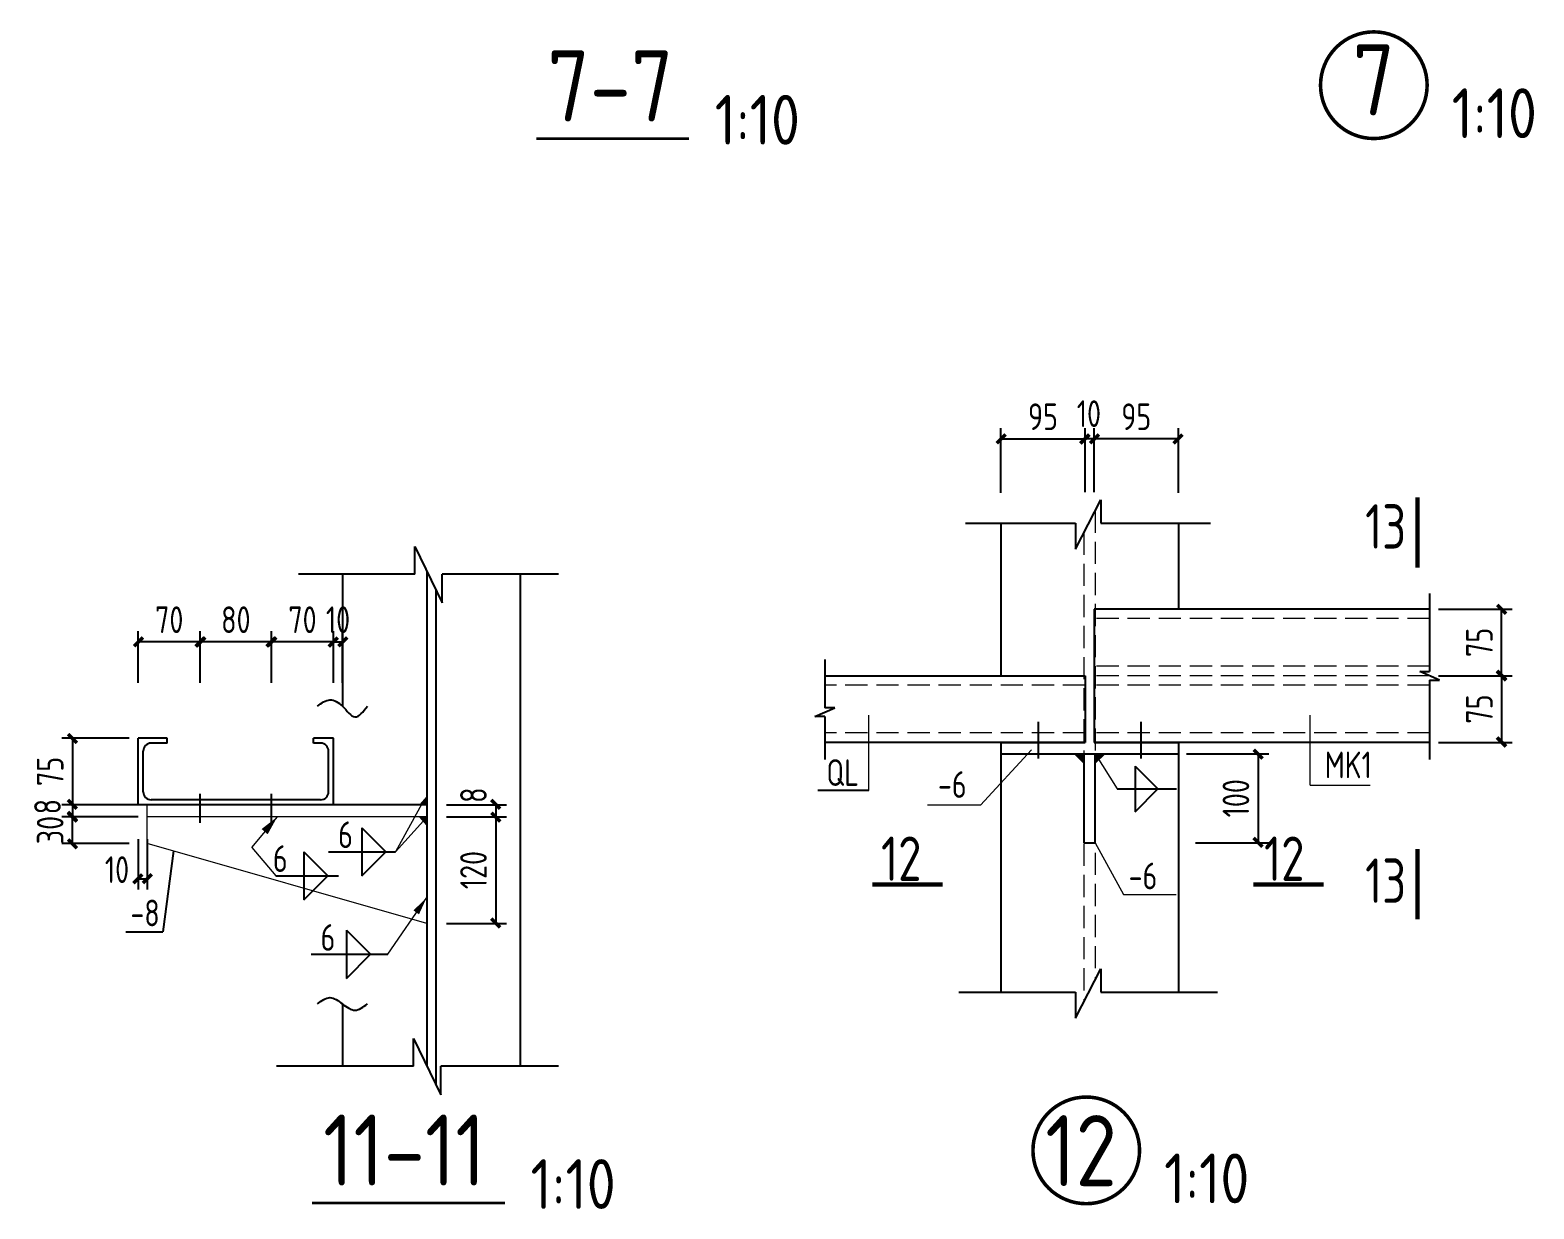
# Model space of a CAD drawing. Header units: millimetres. Extents: x 866561 to 877878, y 40199 to 44891.
# Drawn here: x 875408.9 to 875578.2, y 40444.5 to 40577.2 of the extents above; entities that cross this region are included whole.
import ezdxf

# ---------------------------------------------------------------- set-up
doc = ezdxf.new("R2010")
doc.units = ezdxf.units.MM
doc.header["$LTSCALE"] = 1000
doc.header["$MEASUREMENT"] = 0
doc.linetypes.add('DASH', pattern=[0.35, 0.25, -0.1])
for name, color, linetype, lineweight in [('1', 4, 'Continuous', 70), ('D3', 62, 'Continuous', 9), ('LZ', 64, 'Continuous', 9), ('数字', 3, 'Continuous', 9)]:
    doc.layers.add(name, color=color, linetype=linetype, lineweight=lineweight)
for name, color, linetype in [('D1', 112, 'Continuous'), ('D2', 6, 'Continuous'), ('DIM', 7, 'Continuous'), ('Prof', 2, 'Continuous'), ('PUB_DIM', 3, 'Continuous'), ('尺寸标注', 7, 'Continuous'), ('文字', 7, 'Continuous'), ('桩', 6, 'Continuous')]:
    doc.layers.add(name, color=color, linetype=linetype)
doc.styles.add('GBHZ', font='gbenor.shx', dxfattribs={"width": 0.9, "bigfont": 'gbcbig.shx'})
doc.dimstyles.new('Y10', dxfattribs={"dimscale": 0, "dimtxt": 3, "dimasz": 0.01, "dimexe": 1.2, "dimexo": 1, "dimgap": 1, "dimtad": 1, "dimdec": 0, "dimlfac": 10, "dimzin": 0, "dimdsep": 46, "dimtxsty": 'GBHZ', "dimblk1": 'DX', "dimblk2": 'DX', "dimsah": 1, "dimcen": 0.09, "dimdle": 1, "dimadec": 0, "dimazin": 0, "dimtfac": 1, "dimtdec": 0, "dimtix": 1, "dimtmove": 2, "dimatfit": 3, "dimldrblk": 'DX', "dimfxl": 0, "dimtolj": 1, "dimtzin": 0, "dimarcsym": 0})

# ---------------------------------------------------------------- blocks, each defined once
blk = doc.blocks.new('DX')
at = {"color": 0, "linetype": 'ByBlock', "const_width": 40}
blk.add_lwpolyline([(-54, -51), (46, 49)], dxfattribs=at)
blk = doc.blocks.new('*D912')
at = {"layer": 'Defpoints', "color": 0, "linetype": 'ByBlock', "transparency": 16777216}
for p in [(875421.08, 40497.51), (875413.68, 40490.01), (875421.08, 40490.01)]:
    blk.add_point(p, dxfattribs=at)
at = {"layer": 'DIM', "color": 0, "linetype": 'ByBlock', "lineweight": -2, "transparency": 16777216}
for p, q in [((875420.08, 40497.51), (875412.48, 40497.51)), ((875413.68, 40497.5), (875413.68, 40490.02)), ((875420.08, 40490.01), (875412.48, 40490.01))]:
    blk.add_line(p, q, dxfattribs=at)
at = {"layer": 'DIM', "color": 0, "linetype": 'ByBlock', "lineweight": -2, "transparency": 16777216, "xscale": 0.01, "yscale": 0.01, "zscale": 0.01}
for p, rotation in [((875413.68, 40497.51), 90), ((875413.68, 40490.01), 270)]:
    blk.add_blockref('DX', p, dxfattribs=dict(at, rotation=rotation))
at = {"layer": 'DIM', "color": 0, "linetype": 'ByBlock', "transparency": 16777216, "insert": (875411.18, 40493.76), "char_height": 3, "attachment_point": 5, "rotation": 90, "style": 'GBHZ'}
blk.add_mtext('\\A1;75', dxfattribs=at)
blk = doc.blocks.new('*D913')
at = {"layer": 'Defpoints', "color": 0, "linetype": 'ByBlock', "transparency": 16777216}
for p in [(875436.08, 40508.33), (875436.08, 40502.73), (875443.08, 40502.73)]:
    blk.add_point(p, dxfattribs=at)
at = {"layer": 'DIM', "color": 0, "linetype": 'ByBlock', "lineweight": -2, "transparency": 16777216}
for p, q in [((875436.08, 40503.73), (875436.08, 40509.53)), ((875443.08, 40503.73), (875443.08, 40509.53)), ((875443.07, 40508.33), (875436.09, 40508.33))]:
    blk.add_line(p, q, dxfattribs=at)
at = {"layer": 'DIM', "color": 0, "linetype": 'ByBlock', "lineweight": -2, "transparency": 16777216, "xscale": 0.01, "yscale": 0.01, "zscale": 0.01, "rotation": 180}
blk.add_blockref('DX', (875436.08, 40508.33), dxfattribs=at)
at = {"layer": 'DIM', "color": 0, "linetype": 'ByBlock', "lineweight": -2, "transparency": 16777216, "xscale": 0.01, "yscale": 0.01, "zscale": 0.01}
blk.add_blockref('DX', (875443.08, 40508.33), dxfattribs=at)
at = {"layer": 'DIM', "color": 0, "linetype": 'ByBlock', "transparency": 16777216, "insert": (875439.58, 40510.83), "char_height": 3, "attachment_point": 5, "style": 'GBHZ'}
blk.add_mtext('\\A1;70', dxfattribs=at)
blk = doc.blocks.new('*D914')
at = {"layer": 'Defpoints', "color": 0, "linetype": 'ByBlock', "transparency": 16777216}
for p in [(875428.08, 40508.33), (875428.08, 40502.73), (875436.08, 40502.73)]:
    blk.add_point(p, dxfattribs=at)
at = {"layer": 'DIM', "color": 0, "linetype": 'ByBlock', "lineweight": -2, "transparency": 16777216}
for p, q in [((875428.08, 40503.73), (875428.08, 40509.53)), ((875436.08, 40503.73), (875436.08, 40509.53)), ((875436.07, 40508.33), (875428.09, 40508.33))]:
    blk.add_line(p, q, dxfattribs=at)
at = {"layer": 'DIM', "color": 0, "linetype": 'ByBlock', "lineweight": -2, "transparency": 16777216, "xscale": 0.01, "yscale": 0.01, "zscale": 0.01, "rotation": 180}
blk.add_blockref('DX', (875428.08, 40508.33), dxfattribs=at)
at = {"layer": 'DIM', "color": 0, "linetype": 'ByBlock', "lineweight": -2, "transparency": 16777216, "xscale": 0.01, "yscale": 0.01, "zscale": 0.01}
blk.add_blockref('DX', (875436.08, 40508.33), dxfattribs=at)
at = {"layer": 'DIM', "color": 0, "linetype": 'ByBlock', "transparency": 16777216, "insert": (875432.08, 40510.83), "char_height": 3, "attachment_point": 5, "style": 'GBHZ'}
blk.add_mtext('\\A1;80', dxfattribs=at)
blk = doc.blocks.new('*D915')
at = {"layer": 'Defpoints', "color": 0, "linetype": 'ByBlock', "transparency": 16777216}
for p in [(875421.08, 40508.33), (875421.08, 40502.73), (875428.08, 40502.73)]:
    blk.add_point(p, dxfattribs=at)
at = {"layer": 'DIM', "color": 0, "linetype": 'ByBlock', "lineweight": -2, "transparency": 16777216}
for p, q in [((875421.08, 40503.73), (875421.08, 40509.53)), ((875428.08, 40503.73), (875428.08, 40509.53)), ((875428.07, 40508.33), (875421.09, 40508.33))]:
    blk.add_line(p, q, dxfattribs=at)
at = {"layer": 'DIM', "color": 0, "linetype": 'ByBlock', "lineweight": -2, "transparency": 16777216, "xscale": 0.01, "yscale": 0.01, "zscale": 0.01, "rotation": 180}
blk.add_blockref('DX', (875421.08, 40508.33), dxfattribs=at)
at = {"layer": 'DIM', "color": 0, "linetype": 'ByBlock', "lineweight": -2, "transparency": 16777216, "xscale": 0.01, "yscale": 0.01, "zscale": 0.01}
blk.add_blockref('DX', (875428.08, 40508.33), dxfattribs=at)
at = {"layer": 'DIM', "color": 0, "linetype": 'ByBlock', "transparency": 16777216, "insert": (875424.58, 40510.83), "char_height": 3, "attachment_point": 5, "style": 'GBHZ'}
blk.add_mtext('\\A1;70', dxfattribs=at)
blk = doc.blocks.new('*D916')
at = {"layer": 'Defpoints', "color": 0, "linetype": 'ByBlock', "transparency": 16777216}
for p in [(875454.81, 40490.01), (875454.81, 40488.66), (875461.33, 40488.66)]:
    blk.add_point(p, dxfattribs=at)
at = {"layer": 'DIM', "color": 0, "linetype": 'ByBlock', "lineweight": -2, "transparency": 16777216}
for p, q in [((875455.81, 40490.01), (875462.53, 40490.01)), ((875461.33, 40490.02), (875461.33, 40490.03)), ((875461.33, 40490.01), (875461.33, 40488.66)), ((875455.81, 40488.66), (875462.53, 40488.66)), ((875461.33, 40488.65), (875461.33, 40488.64))]:
    blk.add_line(p, q, dxfattribs=at)
at = {"layer": 'DIM', "color": 0, "linetype": 'ByBlock', "lineweight": -2, "transparency": 16777216, "xscale": 0.01, "yscale": 0.01, "zscale": 0.01}
for p, rotation in [((875461.33, 40490.01), 270), ((875461.33, 40488.66), 90)]:
    blk.add_blockref('DX', p, dxfattribs=dict(at, rotation=rotation))
at = {"layer": 'DIM', "color": 0, "linetype": 'ByBlock', "transparency": 16777216, "insert": (875458.83, 40491.09), "char_height": 3, "attachment_point": 5, "rotation": 90, "style": 'GBHZ'}
blk.add_mtext('\\A1;8', dxfattribs=at)
blk = doc.blocks.new('*D917')
at = {"layer": 'Defpoints', "color": 0, "linetype": 'ByBlock', "transparency": 16777216}
for p in [(875454.81, 40488.66), (875454.81, 40476.66), (875461.33, 40476.66)]:
    blk.add_point(p, dxfattribs=at)
at = {"layer": 'DIM', "color": 0, "linetype": 'ByBlock', "lineweight": -2, "transparency": 16777216}
for p, q in [((875455.81, 40488.66), (875462.53, 40488.66)), ((875461.33, 40488.65), (875461.33, 40476.67)), ((875455.81, 40476.66), (875462.53, 40476.66))]:
    blk.add_line(p, q, dxfattribs=at)
at = {"layer": 'DIM', "color": 0, "linetype": 'ByBlock', "lineweight": -2, "transparency": 16777216, "xscale": 0.01, "yscale": 0.01, "zscale": 0.01}
for p, rotation in [((875461.33, 40488.66), 90), ((875461.33, 40476.66), 270)]:
    blk.add_blockref('DX', p, dxfattribs=dict(at, rotation=rotation))
at = {"layer": 'DIM', "color": 0, "linetype": 'ByBlock', "transparency": 16777216, "insert": (875458.83, 40482.66), "char_height": 3, "attachment_point": 5, "rotation": 90, "style": 'GBHZ'}
blk.add_mtext('\\A1;120', dxfattribs=at)
blk = doc.blocks.new('*D918')
at = {"layer": 'Defpoints', "color": 0, "linetype": 'ByBlock', "transparency": 16777216}
for p in [(875421.08, 40487.13), (875422.08, 40487.13), (875422.08, 40481.69)]:
    blk.add_point(p, dxfattribs=at)
at = {"layer": 'DIM', "color": 0, "linetype": 'ByBlock', "lineweight": -2, "transparency": 16777216}
for p, q in [((875421.08, 40486.13), (875421.08, 40480.49)), ((875422.08, 40486.13), (875422.08, 40480.49)), ((875421.07, 40481.69), (875421.06, 40481.69)), ((875421.08, 40481.69), (875422.08, 40481.69)), ((875422.09, 40481.69), (875422.1, 40481.69))]:
    blk.add_line(p, q, dxfattribs=at)
at = {"layer": 'DIM', "color": 0, "linetype": 'ByBlock', "lineweight": -2, "transparency": 16777216, "xscale": 0.01, "yscale": 0.01, "zscale": 0.01}
blk.add_blockref('DX', (875421.08, 40481.69), dxfattribs=at)
at = {"layer": 'DIM', "color": 0, "linetype": 'ByBlock', "lineweight": -2, "transparency": 16777216, "xscale": 0.01, "yscale": 0.01, "zscale": 0.01, "rotation": 180}
blk.add_blockref('DX', (875422.08, 40481.69), dxfattribs=at)
at = {"layer": 'DIM', "color": 0, "linetype": 'ByBlock', "transparency": 16777216, "insert": (875418.7, 40482.71), "char_height": 3, "attachment_point": 5, "style": 'GBHZ'}
blk.add_mtext('\\A1;10', dxfattribs=at)
blk = doc.blocks.new('*D919')
at = {"layer": 'Defpoints', "color": 0, "linetype": 'ByBlock', "transparency": 16777216}
for p in [(875413.68, 40488.66), (875421.08, 40488.66), (875421.08, 40485.66)]:
    blk.add_point(p, dxfattribs=at)
at = {"layer": 'DIM', "color": 0, "linetype": 'ByBlock', "lineweight": -2, "transparency": 16777216}
for p, q in [((875420.08, 40488.66), (875412.48, 40488.66)), ((875413.68, 40488.67), (875413.68, 40488.68)), ((875413.68, 40485.66), (875413.68, 40488.66)), ((875420.08, 40485.66), (875412.48, 40485.66)), ((875413.68, 40485.65), (875413.68, 40485.64))]:
    blk.add_line(p, q, dxfattribs=at)
at = {"layer": 'DIM', "color": 0, "linetype": 'ByBlock', "lineweight": -2, "transparency": 16777216, "xscale": 0.01, "yscale": 0.01, "zscale": 0.01}
for p, rotation in [((875413.68, 40488.66), 270), ((875413.68, 40485.66), 90)]:
    blk.add_blockref('DX', p, dxfattribs=dict(at, rotation=rotation))
at = {"layer": 'DIM', "color": 0, "linetype": 'ByBlock', "transparency": 16777216, "insert": (875411.18, 40487.16), "char_height": 3, "attachment_point": 5, "rotation": 90, "style": 'GBHZ'}
blk.add_mtext('\\A1;30', dxfattribs=at)
blk = doc.blocks.new('*D920')
at = {"layer": 'Defpoints', "color": 0, "linetype": 'ByBlock', "transparency": 16777216}
for p in [(875422.13, 40490.01), (875413.68, 40488.66), (875422.08, 40488.66)]:
    blk.add_point(p, dxfattribs=at)
at = {"layer": 'DIM', "color": 0, "linetype": 'ByBlock', "lineweight": -2, "transparency": 16777216}
for p, q in [((875421.13, 40490.01), (875412.48, 40490.01)), ((875413.68, 40490.02), (875413.68, 40490.03)), ((875413.68, 40490.01), (875413.68, 40488.66)), ((875421.08, 40488.66), (875412.48, 40488.66)), ((875413.68, 40488.65), (875413.68, 40488.64))]:
    blk.add_line(p, q, dxfattribs=at)
at = {"layer": 'DIM', "color": 0, "linetype": 'ByBlock', "lineweight": -2, "transparency": 16777216, "xscale": 0.01, "yscale": 0.01, "zscale": 0.01}
for p, rotation in [((875413.68, 40490.01), 270), ((875413.68, 40488.66), 90)]:
    blk.add_blockref('DX', p, dxfattribs=dict(at, rotation=rotation))
at = {"layer": 'DIM', "color": 0, "linetype": 'ByBlock', "transparency": 16777216, "insert": (875410.88, 40489.8), "char_height": 3, "attachment_point": 5, "rotation": 90, "style": 'GBHZ'}
blk.add_mtext('\\A1;8', dxfattribs=at)
blk = doc.blocks.new('*D921')
at = {"layer": 'Defpoints', "color": 0, "linetype": 'ByBlock', "transparency": 16777216}
for p in [(875444.08, 40508.33), (875443.08, 40502.73), (875444.08, 40502.73)]:
    blk.add_point(p, dxfattribs=at)
at = {"layer": 'DIM', "color": 0, "linetype": 'ByBlock', "lineweight": -2, "transparency": 16777216}
for p, q in [((875443.08, 40503.73), (875443.08, 40509.53)), ((875444.08, 40503.73), (875444.08, 40509.53)), ((875443.07, 40508.33), (875443.06, 40508.33)), ((875443.08, 40508.33), (875444.08, 40508.33)), ((875444.09, 40508.33), (875444.1, 40508.33))]:
    blk.add_line(p, q, dxfattribs=at)
at = {"layer": 'DIM', "color": 0, "linetype": 'ByBlock', "lineweight": -2, "transparency": 16777216, "xscale": 0.01, "yscale": 0.01, "zscale": 0.01}
blk.add_blockref('DX', (875443.08, 40508.33), dxfattribs=at)
at = {"layer": 'DIM', "color": 0, "linetype": 'ByBlock', "lineweight": -2, "transparency": 16777216, "xscale": 0.01, "yscale": 0.01, "zscale": 0.01, "rotation": 180}
blk.add_blockref('DX', (875444.08, 40508.33), dxfattribs=at)
at = {"layer": 'DIM', "color": 0, "linetype": 'ByBlock', "transparency": 16777216, "insert": (875443.58, 40510.83), "char_height": 3, "attachment_point": 5, "style": 'GBHZ'}
blk.add_mtext('\\A1;10', dxfattribs=at)
blk = doc.blocks.new('*D1050')
at = {"layer": 'Defpoints', "color": 0, "linetype": 'ByBlock', "transparency": 16777216}
for p in [(875538.11, 40495.75), (875539.11, 40485.74), (875547.16, 40485.74)]:
    blk.add_point(p, dxfattribs=at)
at = {"layer": 'DIM', "color": 0, "linetype": 'ByBlock', "lineweight": -2, "transparency": 16777216}
for p, q in [((875539.11, 40495.75), (875548.36, 40495.75)), ((875547.16, 40495.74), (875547.16, 40485.75)), ((875540.11, 40485.74), (875548.36, 40485.74))]:
    blk.add_line(p, q, dxfattribs=at)
at = {"layer": 'DIM', "color": 0, "linetype": 'ByBlock', "lineweight": -2, "transparency": 16777216, "xscale": 0.01, "yscale": 0.01, "zscale": 0.01}
for p, rotation in [((875547.16, 40495.75), 90), ((875547.16, 40485.74), 270)]:
    blk.add_blockref('DX', p, dxfattribs=dict(at, rotation=rotation))
at = {"layer": 'DIM', "color": 0, "linetype": 'ByBlock', "transparency": 16777216, "insert": (875544.66, 40490.74), "char_height": 3, "attachment_point": 5, "rotation": 90, "style": 'GBHZ'}
blk.add_mtext('\\A1;100', dxfattribs=at)
blk = doc.blocks.new('*D1051')
at = {"layer": 'Defpoints', "color": 0, "linetype": 'ByBlock', "transparency": 16777216}
for p in [(875566.47, 40504.53), (875566.47, 40497.03), (875574.57, 40497.03)]:
    blk.add_point(p, dxfattribs=at)
at = {"layer": 'DIM', "color": 0, "linetype": 'ByBlock', "lineweight": -2, "transparency": 16777216}
for p, q in [((875567.47, 40504.53), (875575.77, 40504.53)), ((875574.57, 40504.52), (875574.57, 40497.04)), ((875567.47, 40497.03), (875575.77, 40497.03))]:
    blk.add_line(p, q, dxfattribs=at)
at = {"layer": 'DIM', "color": 0, "linetype": 'ByBlock', "lineweight": -2, "transparency": 16777216, "xscale": 0.01, "yscale": 0.01, "zscale": 0.01}
for p, rotation in [((875574.57, 40504.53), 90), ((875574.57, 40497.03), 270)]:
    blk.add_blockref('DX', p, dxfattribs=dict(at, rotation=rotation))
at = {"layer": 'DIM', "color": 0, "linetype": 'ByBlock', "transparency": 16777216, "insert": (875572.07, 40500.78), "char_height": 3, "attachment_point": 5, "rotation": 90, "style": 'GBHZ'}
blk.add_mtext('\\A1;75', dxfattribs=at)
blk = doc.blocks.new('*D1056')
at = {"layer": 'Defpoints', "color": 0, "linetype": 'ByBlock', "transparency": 16777216}
for p in [(875527.69, 40531.17), (875518.19, 40524.1), (875527.69, 40524.19)]:
    blk.add_point(p, dxfattribs=at)
at = {"layer": 'DIM', "color": 0, "linetype": 'ByBlock', "lineweight": -2, "transparency": 16777216}
for p, q in [((875518.19, 40525.1), (875518.19, 40532.37)), ((875527.69, 40525.19), (875527.69, 40532.37)), ((875518.2, 40531.17), (875527.68, 40531.17))]:
    blk.add_line(p, q, dxfattribs=at)
at = {"layer": 'DIM', "color": 0, "linetype": 'ByBlock', "lineweight": -2, "transparency": 16777216, "xscale": 0.01, "yscale": 0.01, "zscale": 0.01, "rotation": 180}
blk.add_blockref('DX', (875518.19, 40531.17), dxfattribs=at)
at = {"layer": 'DIM', "color": 0, "linetype": 'ByBlock', "lineweight": -2, "transparency": 16777216, "xscale": 0.01, "yscale": 0.01, "zscale": 0.01}
blk.add_blockref('DX', (875527.69, 40531.17), dxfattribs=at)
at = {"layer": 'DIM', "color": 0, "linetype": 'ByBlock', "transparency": 16777216, "insert": (875522.94, 40533.67), "char_height": 3, "attachment_point": 5, "style": 'GBHZ'}
blk.add_mtext('\\A1;95', dxfattribs=at)
blk = doc.blocks.new('*D1057')
at = {"layer": 'Defpoints', "color": 0, "linetype": 'ByBlock', "transparency": 16777216}
for p in [(875527.69, 40531.17), (875527.69, 40524.19), (875528.69, 40524.18)]:
    blk.add_point(p, dxfattribs=at)
at = {"layer": 'DIM', "color": 0, "linetype": 'ByBlock', "lineweight": -2, "transparency": 16777216}
for p, q in [((875527.69, 40525.19), (875527.69, 40532.37)), ((875528.69, 40525.18), (875528.69, 40532.37)), ((875527.68, 40531.17), (875527.67, 40531.17)), ((875528.69, 40531.17), (875527.69, 40531.17)), ((875528.7, 40531.17), (875528.71, 40531.17))]:
    blk.add_line(p, q, dxfattribs=at)
at = {"layer": 'DIM', "color": 0, "linetype": 'ByBlock', "lineweight": -2, "transparency": 16777216, "xscale": 0.01, "yscale": 0.01, "zscale": 0.01}
blk.add_blockref('DX', (875527.69, 40531.17), dxfattribs=at)
at = {"layer": 'DIM', "color": 0, "linetype": 'ByBlock', "lineweight": -2, "transparency": 16777216, "xscale": 0.01, "yscale": 0.01, "zscale": 0.01, "rotation": 180}
blk.add_blockref('DX', (875528.69, 40531.17), dxfattribs=at)
at = {"layer": 'DIM', "color": 0, "linetype": 'ByBlock', "transparency": 16777216, "insert": (875528.11, 40534.01), "char_height": 3, "attachment_point": 5, "style": 'GBHZ'}
blk.add_mtext('\\A1;10', dxfattribs=at)
blk = doc.blocks.new('*D1058')
at = {"layer": 'Defpoints', "color": 0, "linetype": 'ByBlock', "transparency": 16777216}
for p in [(875528.69, 40531.17), (875528.69, 40524.19), (875538.19, 40524.1)]:
    blk.add_point(p, dxfattribs=at)
at = {"layer": 'DIM', "color": 0, "linetype": 'ByBlock', "lineweight": -2, "transparency": 16777216}
for p, q in [((875528.69, 40525.19), (875528.69, 40532.37)), ((875538.19, 40525.1), (875538.19, 40532.37)), ((875538.18, 40531.17), (875528.7, 40531.17))]:
    blk.add_line(p, q, dxfattribs=at)
at = {"layer": 'DIM', "color": 0, "linetype": 'ByBlock', "lineweight": -2, "transparency": 16777216, "xscale": 0.01, "yscale": 0.01, "zscale": 0.01, "rotation": 180}
blk.add_blockref('DX', (875528.69, 40531.17), dxfattribs=at)
at = {"layer": 'DIM', "color": 0, "linetype": 'ByBlock', "lineweight": -2, "transparency": 16777216, "xscale": 0.01, "yscale": 0.01, "zscale": 0.01}
blk.add_blockref('DX', (875538.19, 40531.17), dxfattribs=at)
at = {"layer": 'DIM', "color": 0, "linetype": 'ByBlock', "transparency": 16777216, "insert": (875533.44, 40533.67), "char_height": 3, "attachment_point": 5, "style": 'GBHZ'}
blk.add_mtext('\\A1;95', dxfattribs=at)
blk = doc.blocks.new('*D1066')
at = {"layer": 'Defpoints', "color": 0, "linetype": 'ByBlock', "transparency": 16777216}
for p in [(875566.47, 40512.03), (875574.57, 40512.03), (875566.47, 40504.53)]:
    blk.add_point(p, dxfattribs=at)
at = {"layer": 'DIM', "color": 0, "linetype": 'ByBlock', "lineweight": -2, "transparency": 16777216}
for p, q in [((875567.47, 40512.03), (875575.77, 40512.03)), ((875574.57, 40504.54), (875574.57, 40512.02)), ((875567.47, 40504.53), (875575.77, 40504.53))]:
    blk.add_line(p, q, dxfattribs=at)
at = {"layer": 'DIM', "color": 0, "linetype": 'ByBlock', "lineweight": -2, "transparency": 16777216, "xscale": 0.01, "yscale": 0.01, "zscale": 0.01}
for p, rotation in [((875574.57, 40512.03), 90), ((875574.57, 40504.53), 270)]:
    blk.add_blockref('DX', p, dxfattribs=dict(at, rotation=rotation))
at = {"layer": 'DIM', "color": 0, "linetype": 'ByBlock', "transparency": 16777216, "insert": (875572.07, 40508.28), "char_height": 3, "attachment_point": 5, "rotation": 90, "style": 'GBHZ'}
blk.add_mtext('\\A1;75', dxfattribs=at)

msp = doc.modelspace()

# ---------------------------------------------------------------- linework, layer by layer
at = {"linetype": 'ByBlock', "ltscale": 0.5, "const_width": 0.4}
for points in [[(875554.186, 40570.97, 1), (875566.186, 40570.97, 1)], [(875521.812, 40451.124, 1), (875533.812, 40451.124, 1)]]:
    msp.add_lwpolyline(points, format="xyb", close=True, dxfattribs=at)
at = {"layer": '1', "color": 2, "const_width": 0.48}
for points in [[(875565.113, 40524.598), (875565.113, 40516.676)], [(875565.113, 40485.034), (875565.113, 40477.111)], [(875503.738, 40481.049), (875511.66, 40481.049)], [(875546.603, 40481.049), (875554.526, 40481.049)]]:
    msp.add_lwpolyline(points, dxfattribs=at)
at = {"layer": 'D1', "color": 251}
for p, q in [((875526.586, 40518.773), (875529.462, 40524.323)), ((875529.462, 40524.323), (875529.462, 40521.705)), ((875514.22, 40521.705), (875526.586, 40521.705)), ((875526.586, 40521.705), (875526.586, 40518.773)), ((875529.462, 40521.705), (875541.799, 40521.705)), ((875452.243, 40515.963, 5), (875452.243, 40519.049, 5)), ((875452.243, 40519.049, 5), (875455.321, 40512.727, 5)), ((875452.243, 40515.963, 5), (875439.137, 40515.963, 5)), ((875455.321, 40512.727, 5), (875455.321, 40515.963, 5)), ((875468.406, 40515.963, 5), (875455.321, 40515.963, 5)), ((875566.472, 40513.761), (875566.472, 40505.019)), ((875498.391, 40506.349), (875498.391, 40500.919)), ((875567.596, 40504.038), (875565.348, 40505.019)), ((875565.348, 40505.019), (875566.472, 40505.019)), ((875566.472, 40504.038), (875566.472, 40495.103)), ((875566.472, 40504.038), (875567.596, 40504.038)), ((875497.267, 40499.939), (875499.515, 40500.919)), ((875499.515, 40500.919), (875498.391, 40500.919)), ((875498.391, 40499.939), (875497.267, 40499.939)), ((875498.391, 40499.939), (875498.391, 40495.103)), ((875533.314, 40494.354), (875533.314, 40489.215)), ((875533.314, 40494.354), (875535.883, 40491.784)), ((875531.284, 40491.784), (875537.965, 40491.784)), ((875533.314, 40489.215), (875535.883, 40491.784)), ((875446.269, 40487.417, 5), (875446.269, 40482.008, 5)), ((875446.269, 40487.417, 5), (875448.974, 40484.712, 5)), ((875439.737, 40484.728, 5), (875439.737, 40479.319, 5)), ((875439.737, 40484.728, 5), (875442.442, 40482.024, 5)), ((875442.515, 40484.712, 5), (875450.061, 40484.712, 5)), ((875446.269, 40482.008, 5), (875448.974, 40484.712, 5)), ((875436.595, 40482.024, 5), (875443.618, 40482.024, 5)), ((875439.737, 40479.319, 5), (875442.442, 40482.024, 5)), ((875444.54, 40475.887, 5), (875447.245, 40473.183, 5)), ((875444.54, 40475.887, 5), (875444.54, 40470.478, 5)), ((875440.569, 40473.183, 5), (875449.195, 40473.183, 5)), ((875444.54, 40470.478, 5), (875447.245, 40473.183, 5)), ((875526.586, 40466.002), (875529.462, 40471.552)), ((875529.462, 40471.552), (875529.462, 40468.935)), ((875513.48, 40468.935), (875526.586, 40468.935)), ((875526.586, 40468.935), (875526.586, 40466.002)), ((875529.462, 40468.935), (875542.579, 40468.935)), ((875452.093, 40463.7, 5), (875455.17, 40457.379, 5)), ((875452.093, 40460.615, 5), (875452.093, 40463.7, 5)), ((875452.093, 40460.615, 5), (875436.647, 40460.615, 5)), ((875455.17, 40457.379, 5), (875455.17, 40460.615, 5)), ((875468.406, 40460.615, 5), (875455.17, 40460.615, 5))]:
    msp.add_line(p, q, dxfattribs=at)
at = {"layer": 'D2'}
for p, q in [((875518.19, 40521.705), (875518.19, 40504.529)), ((875538.19, 40521.705), (875538.19, 40512.027)), ((875444.078, 40515.963, 5), (875444.078, 40501.106, 5)), ((875453.578, 40516.306, 5), (875453.578, 40460.615, 5)), ((875464.078, 40515.963, 5), (875464.078, 40460.615, 5)), ((875454.578, 40514.252, 5), (875454.578, 40458.595, 5)), ((875566.472, 40512.027), (875528.69, 40512.027)), ((875498.391, 40504.529), (875527.69, 40504.529)), ((875424.338, 40497.506, 5), (875421.078, 40497.506, 5)), ((875421.078, 40490.007, 5), (875421.078, 40497.506, 5)), ((875424.338, 40496.942, 5), (875422.55, 40496.942, 5)), ((875424.338, 40496.942, 5), (875424.338, 40497.506, 5)), ((875443.081, 40497.506, 5), (875440.828, 40497.506, 5)), ((875440.828, 40496.942, 5), (875440.828, 40497.506, 5)), ((875441.616, 40496.942, 5), (875440.828, 40496.942, 5)), ((875443.081, 40490.007, 5), (875443.081, 40497.506, 5)), ((875527.69, 40497.03), (875498.391, 40497.03)), ((875518.19, 40497.03), (875518.19, 40495.745)), ((875518.19, 40497.03), (875527.69, 40497.03)), ((875518.19, 40497.03), (875518.19, 40468.935)), ((875566.472, 40497.03), (875528.69, 40497.03)), ((875528.69, 40497.03), (875538.19, 40497.03)), ((875538.19, 40497.03), (875538.19, 40495.745)), ((875538.19, 40497.03), (875538.19, 40468.935)), ((875421.648, 40491.472, 5), (875421.648, 40496.041, 5)), ((875442.518, 40491.472, 5), (875442.518, 40496.041, 5)), ((875518.19, 40495.745), (875538.19, 40495.745)), ((875527.548, 40495.745), (875527.548, 40485.743)), ((875528.832, 40485.743), (875528.832, 40495.745)), ((875453.578, 40490.007, 5), (875421.078, 40490.007, 5)), ((875441.616, 40490.571, 5), (875422.55, 40490.571, 5)), ((875428.078, 40487.979, 5), (875428.078, 40491.247, 5)), ((875436.078, 40487.979, 5), (875436.078, 40491.247, 5)), ((875527.548, 40485.743), (875528.832, 40485.743)), ((875444.078, 40467.604, 5), (875444.078, 40460.671, 5))]:
    msp.add_line(p, q, dxfattribs=at)
at = {"layer": 'D2', "linetype": 'Continuous'}
for p, q in [((875522.409, 40499.35), (875522.409, 40495.21)), ((875533.971, 40499.35), (875533.971, 40495.21))]:
    msp.add_line(p, q, dxfattribs=at)
at = {"layer": 'D2'}
for centre, start, end in [((875422.55, 40496.041, 5), 90, 180), ((875441.616, 40496.041, 5), 0, 90), ((875422.55, 40491.472, 5), 180, 270), ((875441.616, 40491.472, 5), 270, 0)]:
    msp.add_arc(centre, 0.902, start, end, dxfattribs=at)
at = {"layer": 'D3', "color": 251}
for p, q in [((875503.353, 40491.607), (875503.353, 40500.099)), ((875553.027, 40492.206), (875553.027, 40500.099)), ((875521.66, 40496.174), (875515.898, 40489.948)), ((875528.832, 40495.745), (875531.284, 40491.784)), ((875553.027, 40492.206), (875559.787, 40492.206)), ((875453.192, 40490.458, 5), (875450.061, 40484.712, 5)), ((875515.898, 40489.948), (875509.944, 40489.948)), ((875433.887, 40485.212, 5), (875436.752, 40488.655, 5)), ((875453.192, 40488.204, 5), (875450.061, 40484.712, 5)), ((875433.887, 40485.212, 5), (875436.595, 40482.024, 5)), ((875528.832, 40485.743), (875531.999, 40479.93)), ((875531.999, 40479.93), (875537.926, 40479.93)), ((875449.195, 40473.183, 5), (875453.578, 40479.588, 5))]:
    msp.add_line(p, q, dxfattribs=at)
at = {"layer": 'D3'}
for p, q in [((875526.477, 40495.745), (875527.548, 40494.675)), ((875529.903, 40495.745), (875528.832, 40494.675)), ((875422.078, 40485.655, 5), (875422.078, 40490.007, 5)), ((875453.578, 40490.909, 5), (875452.807, 40490.007, 5)), ((875453.578, 40488.655, 5), (875422.078, 40488.655, 5)), ((875453.578, 40487.754, 5), (875452.807, 40488.655, 5)), ((875453.578, 40476.658, 5), (875422.078, 40485.655, 5))]:
    msp.add_line(p, q, dxfattribs=at)
for points in [[(875526.477, 40495.745), (875527.548, 40495.745), (875527.548, 40494.675), (875527.548, 40495.745)], [(875529.903, 40495.745), (875528.832, 40495.745), (875528.832, 40494.675), (875528.832, 40495.745)], [(875453.578, 40490.909, 5), (875453.578, 40490.007, 5), (875452.807, 40490.007, 5), (875453.578, 40490.007, 5)], [(875453.578, 40487.754, 5), (875453.578, 40488.655, 5), (875452.807, 40488.655, 5), (875453.578, 40488.655, 5)]]:
    msp.add_solid(points, dxfattribs=at)
at = {"layer": 'D3', "color": 251}
for points in [[(875434.977, 40487.278, 5), (875436.752, 40488.655, 5), (875434.977, 40487.278, 5), (875435.662, 40486.691, 5)], [(875452.079, 40478.125, 5), (875453.578, 40479.588, 5), (875452.079, 40478.125, 5), (875452.694, 40477.673, 5)]]:
    msp.add_solid(points, dxfattribs=at)
at = {"layer": 'LZ', "color": 251, "linetype": 'DASH', "ltscale": 0.01}
for p, q in [((875528.832, 40523.108), (875528.832, 40470.338)), ((875527.548, 40520.629), (875527.548, 40467.858)), ((875566.472, 40510.957), (875528.69, 40510.957)), ((875566.472, 40505.599), (875528.69, 40505.599)), ((875566.472, 40504.529), (875528.69, 40504.529)), ((875527.69, 40503.458), (875498.391, 40503.458)), ((875566.472, 40503.458), (875528.69, 40503.458)), ((875527.69, 40498.101), (875498.391, 40498.101)), ((875566.472, 40498.101), (875528.69, 40498.101))]:
    msp.add_line(p, q, dxfattribs=at)
at = {"layer": 'Prof'}
for points in [[(875441.261, 40501.106, 5), (875442.67, 40501.81, 5), (875444.078, 40501.106, 5), (875445.487, 40499.902, 5), (875446.895, 40501.106, 5)], [(875441.261, 40467.604, 5), (875442.67, 40468.308, 5), (875444.078, 40467.604, 5), (875445.487, 40466.899, 5), (875446.895, 40467.604, 5)]]:
    msp.add_spline(points, degree=3, dxfattribs=at)
at = {"layer": '尺寸标注', "color": 6, "linetype": 'ByBlock'}
msp.add_line((875503.353, 40491.607), (875497.589, 40491.607), dxfattribs=at)
at = {"layer": '文字', "color": 6, "const_width": 0.32, "elevation": 5}
msp.add_lwpolyline([(875465.897, 40564.948), (875483.111, 40564.948)], dxfattribs=at)
at = {"layer": '文字', "color": 6, "const_width": 0.32}
msp.add_lwpolyline([(875440.656, 40445.208), (875462.373, 40445.208)], dxfattribs=at)
at = {"layer": '桩'}
for p, q in [((875528.69, 40512.027), (875528.69, 40497.03)), ((875527.69, 40504.529), (875527.69, 40497.03)), ((875425.051, 40484.828, 5), (875423.842, 40475.715, 5)), ((875419.694, 40475.715, 5), (875423.842, 40475.715, 5))]:
    msp.add_line(p, q, dxfattribs=at)

# ---------------------------------------------------------------- texts
at = {"layer": 'PUB_DIM', "style": 'GBHZ', "width": 0.9}
for s, p in [('13', (875559.212, 40518.821)), ('12', (875504.716, 40481.44)), ('12', (875547.834, 40481.44)), ('13', (875559.212, 40478.967))]:
    msp.add_text(s, height=5, dxfattribs=at).set_placement(p)
at = {"layer": '数字', "style": 'GBHZ', "width": 0.9}
for s, p in [('QL', (875498.556, 40492.132)), ('MK1', (875554.666, 40492.995)), ('-6', (875511.117, 40490.787)), ('6', (875443.598, 40485.136, 5)), ('6', (875436.25, 40482.448, 5)), ('-6', (875532.581, 40480.495)), ('-8', (875420.207, 40476.334, 5)), ('6', (875441.619, 40473.578, 5))]:
    msp.add_text(s, height=3, dxfattribs=at).set_placement(p)
at = {"layer": '文字', "color": 6, "style": 'GBHZ'}
for s, height, p in [('7-7', 8, (875467.148, 40566.899, 5)), ('7', 8, (875557.792, 40567.58)), ('1:10', 5.6, (875485.99, 40564.278, 5)), ('1:10', 5.6, (875568.952, 40565.018, -0.009)), ('11-11', 8, (875441.907, 40447.159)), ('12', 8, (875523.198, 40447.09)), ('1:10', 5.6, (875465.253, 40444.538)), ('1:10', 5.6, (875536.578, 40445.172, -0.009))]:
    msp.add_text(s, height=height, dxfattribs=at).set_placement(p)

# ---------------------------------------------------------------- dimensions: what is measured, and where the dimension line sits
at = {"layer": 'DIM', "color": 4, "linetype": 'ByBlock'}
dim = msp.add_linear_dim(base=(875527.69, 40531.17), p1=(875528.69, 40524.182), p2=(875527.69, 40524.192), angle=180, dimstyle='Y10', override={"dimscale": 1}, dxfattribs=at)
dim.commit()
dim.dimension.update_dxf_attribs({"geometry": '*D1057', "text_midpoint": (875528.108, 40534.009), "dimtype": 160})
dim = msp.add_linear_dim(base=(875527.69, 40531.17), p1=(875518.19, 40524.101), p2=(875527.69, 40524.192), dimstyle='Y10', override={"dimscale": 1}, dxfattribs=at)
dim.commit()
dim.dimension.update_dxf_attribs({"geometry": '*D1056', "text_midpoint": (875522.94, 40533.67)})
for base, p1, p2, angle, picture, middle in [((875528.69, 40531.17), (875538.19, 40524.101), (875528.69, 40524.192), 180, '*D1058', (875533.44, 40533.67)), ((875574.572, 40512.027), (875566.472, 40504.529), (875566.472, 40512.027), 90, '*D1066', (875572.072, 40508.278)), ((875574.572, 40497.03), (875566.472, 40504.529), (875566.472, 40497.03), 270, '*D1051', (875572.072, 40500.779)), ((875547.158, 40485.743), (875538.111, 40495.745), (875539.111, 40485.743), 270, '*D1050', (875544.658, 40490.744))]:
    dim = msp.add_linear_dim(base=base, p1=p1, p2=p2, angle=angle, dimstyle='Y10', override={"dimscale": 1}, dxfattribs=at)
    dim.commit()
    dim.dimension.update_dxf_attribs({"geometry": picture, "text_midpoint": middle})
at = {"layer": 'DIM', "linetype": 'ByBlock'}
for base, p1, p2, angle, picture, middle in [((875421.078, 40508.328, 5), (875428.078, 40502.731, 5), (875421.078, 40502.731, 5), 180, '*D915', (875424.578, 40510.828, 5)), ((875428.078, 40508.328, 5), (875436.078, 40502.731, 5), (875428.078, 40502.731, 5), 180, '*D914', (875432.078, 40510.828, 5)), ((875436.078, 40508.328, 5), (875443.078, 40502.731, 5), (875436.078, 40502.731, 5), 180, '*D913', (875439.578, 40510.828, 5)), ((875413.678, 40490.007, 5), (875421.078, 40497.506, 5), (875421.078, 40490.007, 5), 270, '*D912', (875411.178, 40493.757, 5)), ((875413.678, 40488.655, 5), (875421.078, 40485.655, 5), (875421.078, 40488.655, 5), 90, '*D919', (875411.178, 40487.155, 5)), ((875461.328, 40476.658, 5), (875454.81, 40488.655, 5), (875454.81, 40476.658, 5), 270, '*D917', (875458.828, 40482.657, 5))]:
    dim = msp.add_linear_dim(base=base, p1=p1, p2=p2, angle=angle, dimstyle='Y10', override={"dimscale": 1}, dxfattribs=at)
    dim.commit()
    dim.dimension.update_dxf_attribs({"geometry": picture, "text_midpoint": middle})
dim = msp.add_linear_dim(base=(875444.078, 40508.328, 5), p1=(875443.078, 40502.731, 5), p2=(875444.078, 40502.731, 5), dimstyle='Y10', override={"dimscale": 1}, dxfattribs=at)
dim.commit()
dim.dimension.update_dxf_attribs({"geometry": '*D921', "text_midpoint": (875443.578, 40510.828, 5)})
for base, p1, p2, picture, middle in [((875461.328, 40488.655, 5), (875454.81, 40490.007, 5), (875454.81, 40488.655, 5), '*D916', (875458.828, 40491.089, 5)), ((875413.678, 40488.655, 5), (875422.132, 40490.007, 5), (875422.078, 40488.655, 5), '*D920', (875410.884, 40489.803, 5))]:
    dim = msp.add_linear_dim(base=base, p1=p1, p2=p2, angle=270, text='8', dimstyle='Y10', override={"dimscale": 1}, dxfattribs=at)
    dim.commit()
    dim.dimension.update_dxf_attribs({"geometry": picture, "text_midpoint": middle, "dimtype": 160})
dim = msp.add_linear_dim(base=(875422.078, 40481.686, 5), p1=(875421.078, 40487.127, 5), p2=(875422.078, 40487.127, 5), angle=180, dimstyle='Y10', override={"dimscale": 1}, dxfattribs=at)
dim.commit()
dim.dimension.update_dxf_attribs({"geometry": '*D918', "text_midpoint": (875418.703, 40482.714, 5), "dimtype": 160})

doc.saveas('drawing.dxf')
